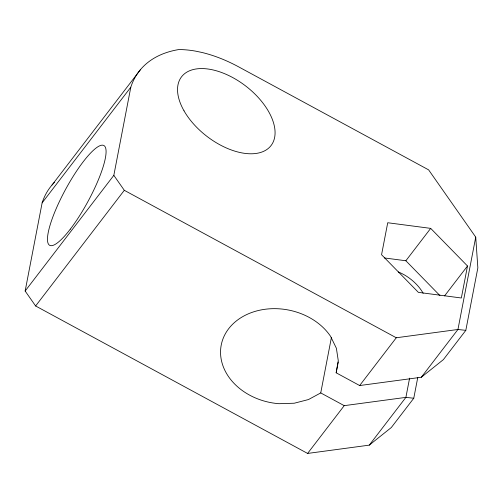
<?xml version="1.0" encoding="UTF-8"?>
<svg xmlns="http://www.w3.org/2000/svg" width="503" height="503" viewBox="0 0 503 503"><rect width="100%" height="100%" fill="white"/><g stroke="black" fill="none" stroke-linecap="round" stroke-linejoin="round"><path stroke-width="0.75" d="M417.779 377.413L413.768 398.244L391.328 427.512L369.265 445.142L307.597 453.436L35.619 305.975L25.15 291.023L42.126 202.872L130.805 87.208A158.395 89.182 37.5 0 1 178.754 49.564A108.447 61.064 37.5 0 1 195.705 51.155L201.659 52.4A108.447 61.064 37.5 0 1 238.724 66.899L428.613 169.857L475.731 237.127L477.85 267.866L465.816 330.352L443.376 359.62L421.319 377.256L359.651 385.543L336.161 372.805L338.274 360.682L336.381 348.258L330.597 336.381A59.26 47.137 10.9 0 0 228.639 328.755A59.26 47.137 10.9 0 0 278.989 403.695L294.242 403.224L308.477 399.545L320.738 392.925L331.414 337.469M25.15 291.023L113.829 175.358L130.805 87.208M336.161 372.805L338.236 362.022M409.599 378.13L405.896 397.37L369.265 445.142M467.501 265.999L461.345 297.99L418.37 292.356L381.563 254.732L387.725 222.741L430.694 228.375L467.501 265.999L444.583 295.89M475.731 237.127L457.95 329.478L421.319 377.256M52.004 185.041L140.683 69.376M35.619 305.975L124.304 190.31L113.829 175.358M384.38 257.945L405.864 260.761L430.694 228.375M307.597 453.436L344.228 405.657L405.896 397.37L413.768 398.244M359.651 385.543L396.276 337.765L457.95 329.478L465.816 330.352M124.304 190.31L396.276 337.765M320.738 392.925L344.228 405.657M405.864 260.761L439.924 295.575M42.126 202.872A158.395 89.182 37.5 0 1 54.557 182.268M398.345 271.96A31.041 17.479 37.5 0 1 423.161 293.287M70.257 229.205A56.789 12.726 -61.5 0 0 104.75 146.26A56.789 12.726 -61.5 0 0 55.292 210.77A56.789 12.726 -61.5 0 0 70.257 229.205M184.016 110.817A56.437 31.777 37.5 0 0 268.514 148.24A56.437 31.777 37.5 0 0 226.413 74.457A56.437 31.777 37.5 0 0 184.016 110.817"/></g></svg>
